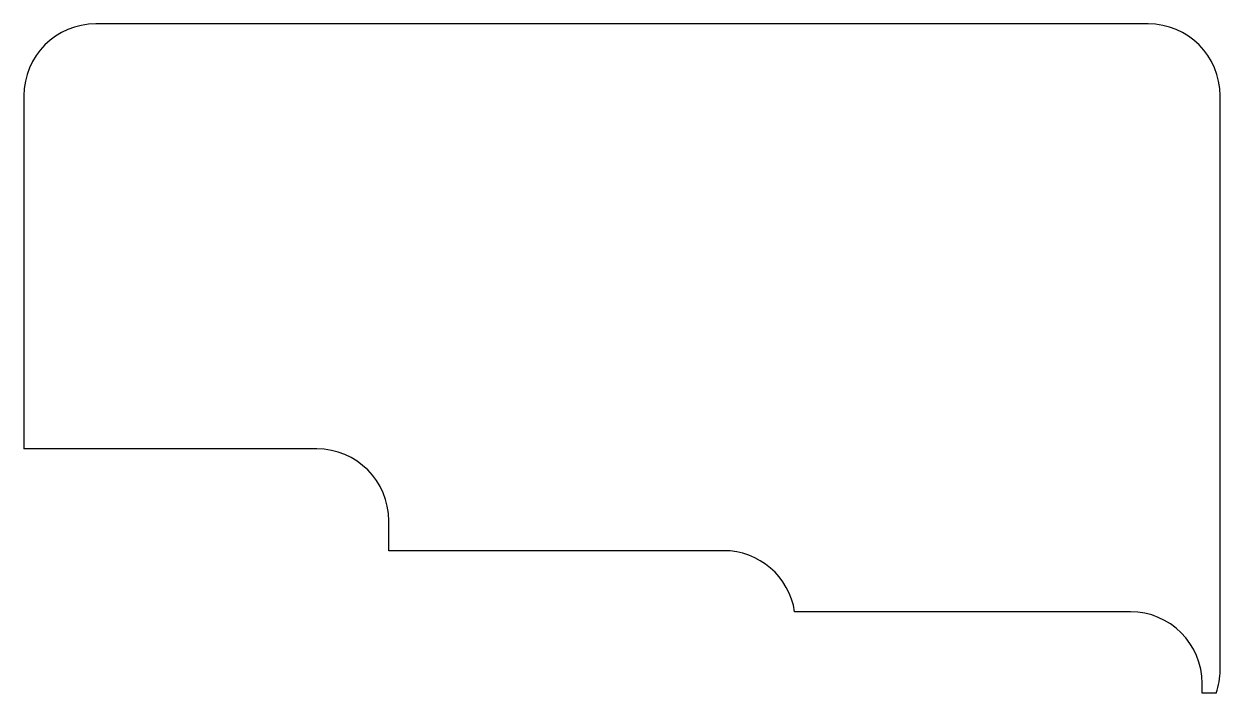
# Model space of a CAD drawing. Header units: millimetres. Extents: x 64.8 to 114.8, y -65.7 to -37.8.
import ezdxf

# ---------------------------------------------------------------- set-up
doc = ezdxf.new("R2010")
doc.units = ezdxf.units.MM

msp = doc.modelspace()

# ---------------------------------------------------------------- linework, layer by layer
for p, q in [((111.75, -37.77), (67.75, -37.77)), ((64.75, -40.77), (64.75, -55.53)), ((114.75, -64.77), (114.75, -40.77)), ((77, -55.53), (64.75, -55.53)), ((80, -59.78), (80, -58.53)), ((94, -59.78), (80, -59.78)), ((111, -62.33), (96.966, -62.33)), ((114, -65.73), (114, -65.33)), ((114.592, -65.73), (114, -65.73))]:
    msp.add_line(p, q)
for centre, start, end in [((67.75, -40.77), 90, 180), ((111.75, -40.77), 0, 90), ((77, -58.53), 0, 90), ((94, -62.78), 8.6269, 90), ((111, -65.33), 0, 90), ((111.75, -64.77), 341.3371, 360)]:
    msp.add_arc(centre, 3, start, end)

doc.saveas('drawing.dxf')
